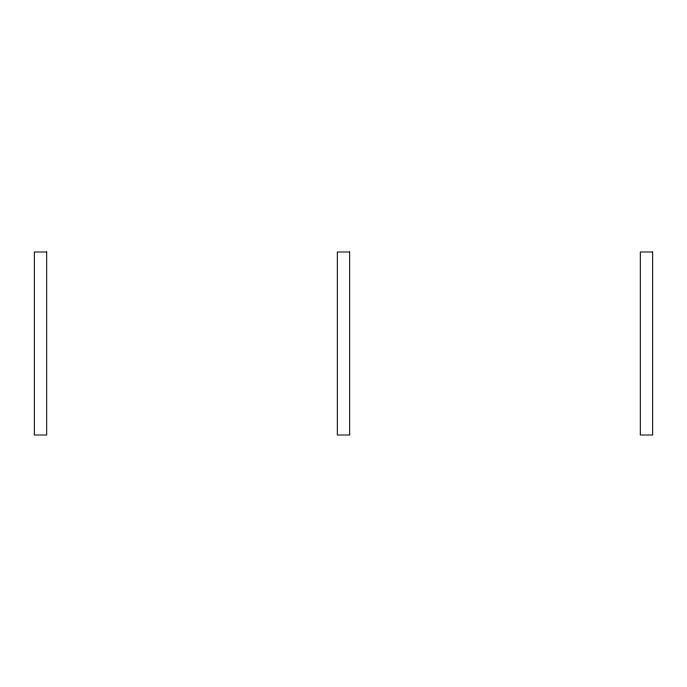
<?xml version="1.0" encoding="UTF-8"?>
<svg xmlns="http://www.w3.org/2000/svg" width="687" height="687" viewBox="0 0 687 687"><rect width="100%" height="100%" fill="white"/><g stroke="black" fill="none" stroke-linecap="round" stroke-linejoin="round"><path stroke-width="1.03" d="M46.69 251.992L34.35 251.992L34.35 435.008L46.69 435.008L46.69 251.992M349.674 251.992L337.326 251.992L337.326 435.008L349.674 435.008L349.674 251.992M652.65 251.992L640.31 251.992L640.31 435.008L652.65 435.008L652.65 251.992"/></g></svg>
